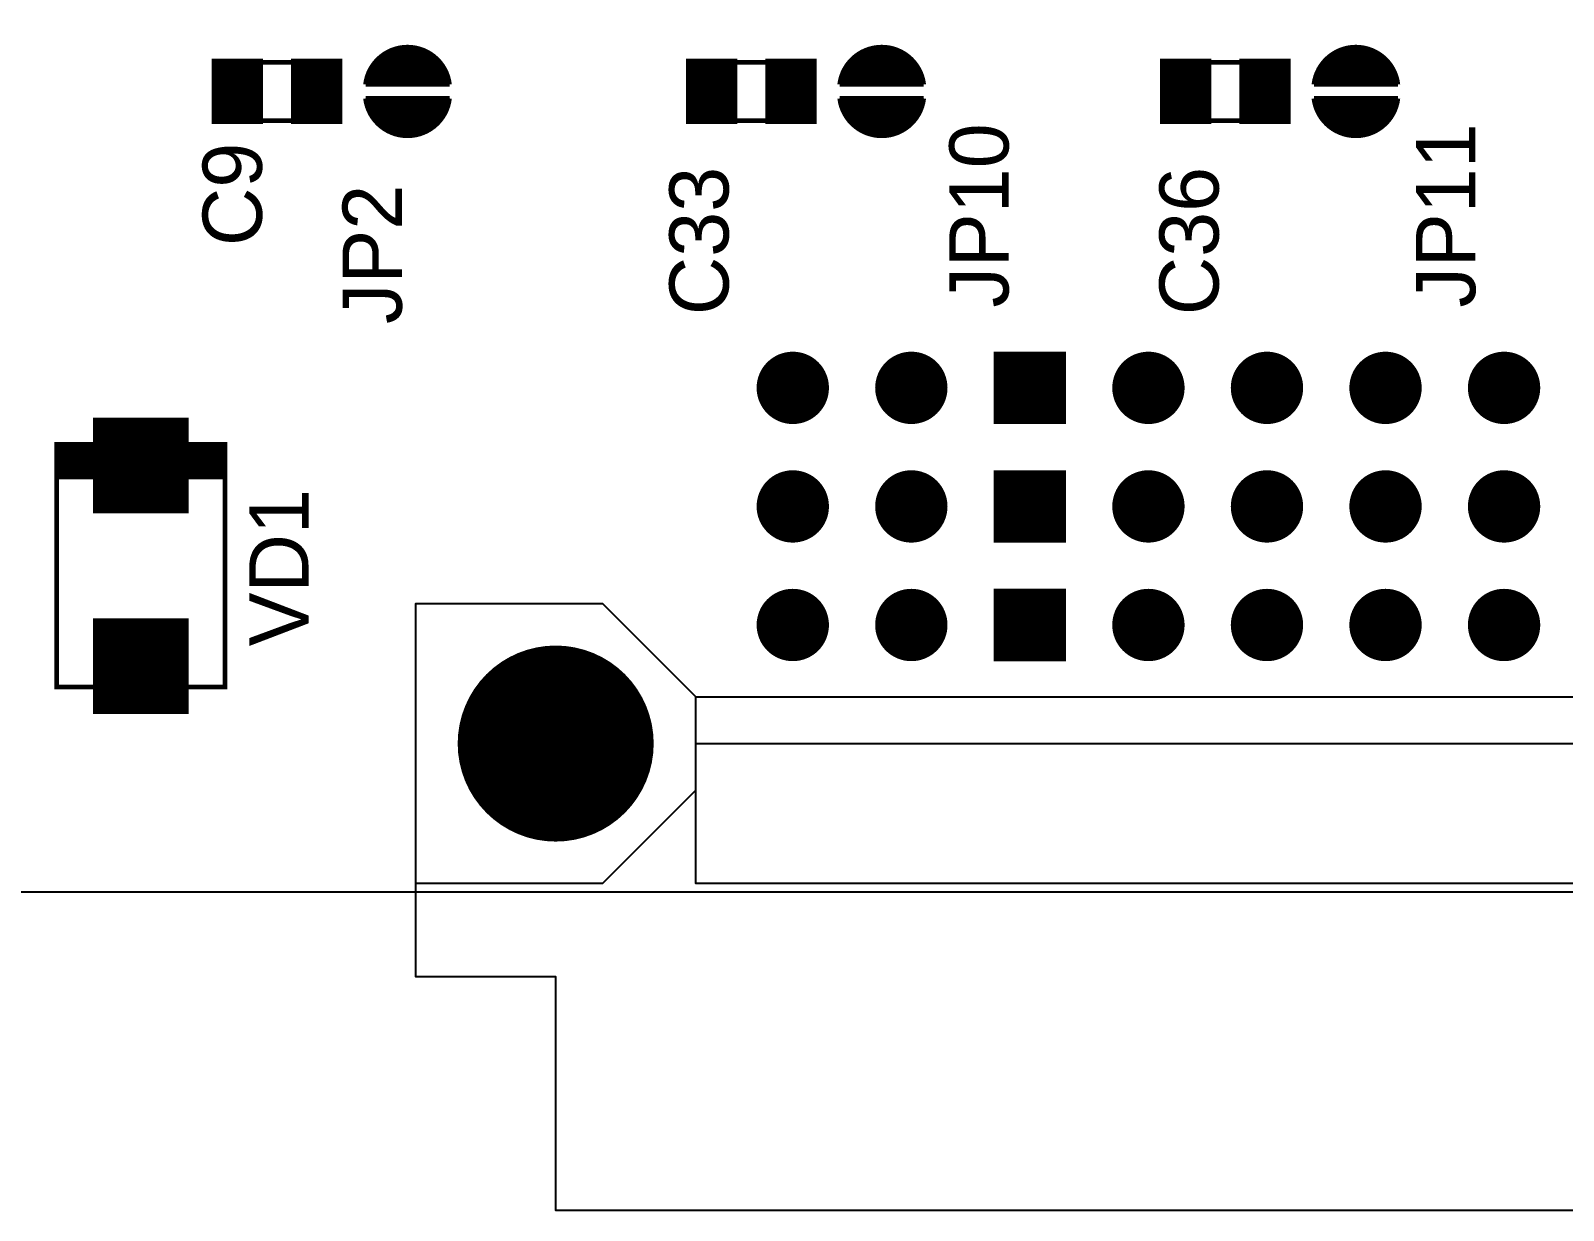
# Model space of a CAD drawing. Extents: x 25 to 880, y 8 to 306.
# Drawn here: x 214.13 to 255.18, y 122.88 to 154.47 of the extents above; entities that cross this region are included whole.
import ezdxf
from ezdxf.enums import TextEntityAlignment as Align

# ---------------------------------------------------------------- set-up
doc = ezdxf.new("R2010")
doc.units = 0
doc.header["$MEASUREMENT"] = 0
for name, color, linetype in [('BOARD', 7, 'Continuous'), ('TOP', 7, 'Continuous'), ('TOP_ASY', 7, 'Continuous')]:
    doc.layers.add(name, color=color, linetype=linetype)

msp = doc.modelspace()

# ---------------------------------------------------------------- linework, layer by layer
at = {"layer": 'BOARD'}
msp.add_lwpolyline([(55.7211, 131.4094), (346.8686, 131.4094), (346.8686, 259.9969), (55.7211, 259.9969)], close=True, dxfattribs=at)
at = {"layer": 'TOP', "const_width": 0.125}
for points in [[(223.175, 153.0938, -0.831502), (225.28, 153.0938)], [(235.875, 153.0938, -0.831502), (237.98, 153.0938)], [(248.575, 153.0938, -0.831502), (250.68, 153.0938)], [(225.28, 152.5937, -0.831502), (223.175, 152.5937)], [(237.98, 152.5937, -0.831502), (235.875, 152.5937)], [(250.68, 152.5937, -0.831502), (248.575, 152.5937)], [(235.4525, 144.9062, 1), (233.64, 144.9062, 1)], [(238.6275, 144.9062, 1), (236.815, 144.9062, 1)], [(244.9775, 144.9062, 1), (243.165, 144.9062, 1)], [(248.1525, 144.9062, 1), (246.34, 144.9062, 1)], [(251.3275, 144.9062, 1), (249.515, 144.9062, 1)], [(254.5025, 144.9062, 1), (252.69, 144.9062, 1)], [(235.4525, 141.7312, 1), (233.64, 141.7312, 1)], [(238.6275, 141.7312, 1), (236.815, 141.7312, 1)], [(244.9775, 141.7312, 1), (243.165, 141.7312, 1)], [(248.1525, 141.7312, 1), (246.34, 141.7312, 1)], [(251.3275, 141.7312, 1), (249.515, 141.7312, 1)], [(254.5025, 141.7312, 1), (252.69, 141.7312, 1)], [(235.4525, 138.5563, 1), (233.64, 138.5563, 1)], [(238.6275, 138.5563, 1), (236.815, 138.5563, 1)], [(244.9775, 138.5563, 1), (243.165, 138.5563, 1)], [(248.1525, 138.5563, 1), (246.34, 138.5563, 1)], [(251.3275, 138.5563, 1), (249.515, 138.5563, 1)], [(254.5025, 138.5563, 1), (252.69, 138.5563, 1)], [(230.7587, 135.3812, 1), (225.6337, 135.3812, 1)]]:
    msp.add_lwpolyline(points, format="xyb", close=True, dxfattribs=at)
for points in [[(223.7975, 153.0938), (223.7975, 153.8775)], [(223.9225, 153.0938), (223.9225, 153.9238)], [(224.0475, 153.0938), (224.0475, 153.9525)], [(224.1725, 153.0938), (224.1725, 153.9663)], [(224.2975, 153.0938), (224.2975, 153.9663)], [(224.4225, 153.0938), (224.4225, 153.95)], [(224.5475, 153.0938), (224.5475, 153.9187)], [(236.5475, 153.0938), (236.5475, 153.8988)], [(236.6725, 153.0938), (236.6725, 153.9375)], [(236.7975, 153.0938), (236.7975, 153.96)], [(236.9225, 153.0938), (236.9225, 153.9688)], [(237.0475, 153.0938), (237.0475, 153.9613)], [(237.1725, 153.0938), (237.1725, 153.94)], [(237.2975, 153.0938), (237.2975, 153.9025)], [(249.2975, 153.0938), (249.2975, 153.9162)], [(249.4225, 153.0938), (249.4225, 153.9487)], [(249.5475, 153.0938), (249.5475, 153.965)], [(249.6725, 153.0938), (249.6725, 153.9675)], [(249.7975, 153.0938), (249.7975, 153.955)], [(249.9225, 153.0938), (249.9225, 153.9263)], [(250.0475, 153.0938), (250.0475, 153.8825)], [(219.0475, 152.0312), (219.0475, 153.6562)], [(219.1725, 152.0312), (219.1725, 153.6562)], [(219.2975, 152.0312), (219.2975, 153.6562)], [(219.4225, 152.0312), (219.4225, 153.6562)], [(219.5475, 152.0312), (219.5475, 153.6562)], [(219.6725, 152.0312), (219.6725, 153.6562)], [(219.7975, 152.0312), (219.7975, 153.6562)], [(219.9225, 152.0312), (219.9225, 153.6562)], [(220.0475, 152.0312), (220.0475, 153.6562)], [(220.1725, 152.0312), (220.1725, 153.6562)], [(220.2975, 152.0312), (220.2975, 153.6562)], [(221.1725, 152.0312), (221.1725, 153.6562)], [(221.2975, 152.0312), (221.2975, 153.6562)], [(221.4225, 152.0312), (221.4225, 153.6562)], [(221.5475, 152.0312), (221.5475, 153.6562)], [(221.6725, 152.0312), (221.6725, 153.6562)], [(221.7975, 152.0312), (221.7975, 153.6562)], [(221.9225, 152.0312), (221.9225, 153.6562)], [(222.0475, 152.0312), (222.0475, 153.6562)], [(222.1725, 152.0312), (222.1725, 153.6562)], [(222.2975, 152.0312), (222.2975, 153.6562)], [(222.4225, 152.0312), (222.4225, 153.6562)], [(223.4225, 153.0938), (223.4225, 153.6037)], [(223.5475, 153.0938), (223.5475, 153.725)], [(223.6725, 153.0938), (223.6725, 153.8137)], [(224.6725, 153.0938), (224.6725, 153.8713)], [(224.7975, 153.0938), (224.7975, 153.8038)], [(224.9225, 153.0938), (224.9225, 153.7125)], [(225.0475, 153.0938), (225.0475, 153.5863)], [(231.7975, 152.0312), (231.7975, 153.6562)], [(231.9225, 152.0312), (231.9225, 153.6562)], [(232.0475, 152.0312), (232.0475, 153.6562)], [(232.1725, 152.0312), (232.1725, 153.6562)], [(232.2975, 152.0312), (232.2975, 153.6562)], [(232.4225, 152.0312), (232.4225, 153.6562)], [(232.5475, 152.0312), (232.5475, 153.6562)], [(232.6725, 152.0312), (232.6725, 153.6562)], [(232.7975, 152.0312), (232.7975, 153.6562)], [(232.9225, 152.0312), (232.9225, 153.6562)], [(233.9225, 152.0312), (233.9225, 153.6562)], [(234.0475, 152.0312), (234.0475, 153.6562)], [(234.1725, 152.0312), (234.1725, 153.6562)], [(234.2975, 152.0312), (234.2975, 153.6562)], [(234.4225, 152.0312), (234.4225, 153.6562)], [(234.5475, 152.0312), (234.5475, 153.6562)], [(234.6725, 152.0312), (234.6725, 153.6562)], [(234.7975, 152.0312), (234.7975, 153.6562)], [(234.9225, 152.0312), (234.9225, 153.6562)], [(235.0475, 152.0312), (235.0475, 153.6562)], [(236.0475, 153.0938), (236.0475, 153.5075)], [(236.1725, 153.0938), (236.1725, 153.6562)], [(236.2975, 153.0938), (236.2975, 153.7637)], [(236.4225, 153.0938), (236.4225, 153.8413)], [(237.4225, 153.0938), (237.4225, 153.8475)], [(237.5475, 153.0938), (237.5475, 153.77)], [(237.6725, 153.0938), (237.6725, 153.6662)], [(237.7975, 153.0938), (237.7975, 153.5213)], [(244.5475, 152.0312), (244.5475, 153.6562)], [(244.6725, 152.0312), (244.6725, 153.6562)], [(244.7975, 152.0312), (244.7975, 153.6562)], [(244.9225, 152.0312), (244.9225, 153.6562)], [(245.0475, 152.0312), (245.0475, 153.6562)], [(245.1725, 152.0312), (245.1725, 153.6562)], [(245.2975, 152.0312), (245.2975, 153.6562)], [(245.4225, 152.0312), (245.4225, 153.6562)], [(245.5475, 152.0312), (245.5475, 153.6562)], [(245.6725, 152.0312), (245.6725, 153.6562)], [(246.6725, 152.0312), (246.6725, 153.6562)], [(246.7975, 152.0312), (246.7975, 153.6562)], [(246.9225, 152.0312), (246.9225, 153.6562)], [(247.0475, 152.0312), (247.0475, 153.6562)], [(247.1725, 152.0312), (247.1725, 153.6562)], [(247.2975, 152.0312), (247.2975, 153.6562)], [(247.4225, 152.0312), (247.4225, 153.6562)], [(247.5475, 152.0312), (247.5475, 153.6562)], [(247.6725, 152.0312), (247.6725, 153.6562)], [(247.7975, 152.0312), (247.7975, 153.6562)], [(248.7975, 153.0938), (248.7975, 153.5737)], [(248.9225, 153.0938), (248.9225, 153.7038)], [(249.0475, 153.0938), (249.0475, 153.7975)], [(249.1725, 153.0938), (249.1725, 153.8663)], [(250.1725, 153.0938), (250.1725, 153.8187)], [(250.2975, 153.0938), (250.2975, 153.7325)], [(250.4225, 153.0938), (250.4225, 153.615)], [(223.2975, 153.0938), (223.2975, 153.4275)], [(225.1725, 153.0938), (225.1725, 153.4013)], [(235.9225, 153.0938), (235.9225, 153.2663)], [(237.9225, 153.0938), (237.9225, 153.2925)], [(248.6725, 153.0938), (248.6725, 153.3812)], [(250.5475, 153.0938), (250.5475, 153.445)], [(250.6725, 153.0938), (250.6725, 153.13)], [(223.2975, 152.26), (223.2975, 152.5937)], [(223.4225, 152.0838), (223.4225, 152.5937)], [(223.5475, 151.9625), (223.5475, 152.5937)], [(223.6725, 151.8738), (223.6725, 152.5937)], [(223.7975, 151.81), (223.7975, 152.5937)], [(223.9225, 151.7637), (223.9225, 152.5937)], [(224.0475, 151.735), (224.0475, 152.5937)], [(224.1725, 151.7212), (224.1725, 152.5937)], [(224.2975, 151.7212), (224.2975, 152.5937)], [(224.4225, 151.7375), (224.4225, 152.5937)], [(224.5475, 151.7688), (224.5475, 152.5937)], [(224.6725, 151.8162), (224.6725, 152.5937)], [(224.7975, 151.8837), (224.7975, 152.5937)], [(224.9225, 151.975), (224.9225, 152.5937)], [(225.0475, 152.1012), (225.0475, 152.5937)], [(225.1725, 152.2862), (225.1725, 152.5937)], [(235.9225, 152.4212), (235.9225, 152.5937)], [(236.0475, 152.18), (236.0475, 152.5937)], [(236.1725, 152.0312), (236.1725, 152.5937)], [(236.2975, 151.9238), (236.2975, 152.5937)], [(236.4225, 151.8462), (236.4225, 152.5937)], [(236.5475, 151.7887), (236.5475, 152.5937)], [(236.6725, 151.75), (236.6725, 152.5937)], [(236.7975, 151.7275), (236.7975, 152.5937)], [(236.9225, 151.7188), (236.9225, 152.5937)], [(237.0475, 151.7262), (237.0475, 152.5937)], [(237.1725, 151.7475), (237.1725, 152.5937)], [(237.2975, 151.785), (237.2975, 152.5937)], [(237.4225, 151.84), (237.4225, 152.5937)], [(237.5475, 151.9175), (237.5475, 152.5937)], [(237.6725, 152.0213), (237.6725, 152.5937)], [(237.7975, 152.1662), (237.7975, 152.5937)], [(237.9225, 152.395), (237.9225, 152.5937)], [(248.6725, 152.3063), (248.6725, 152.5937)], [(248.7975, 152.1138), (248.7975, 152.5937)], [(248.9225, 151.9837), (248.9225, 152.5937)], [(249.0475, 151.89), (249.0475, 152.5937)], [(249.1725, 151.8212), (249.1725, 152.5937)], [(249.2975, 151.7713), (249.2975, 152.5937)], [(249.4225, 151.7388), (249.4225, 152.5937)], [(249.5475, 151.7225), (249.5475, 152.5937)], [(249.6725, 151.72), (249.6725, 152.5937)], [(249.7975, 151.7325), (249.7975, 152.5937)], [(249.9225, 151.7612), (249.9225, 152.5937)], [(250.0475, 151.805), (250.0475, 152.5937)], [(250.1725, 151.8688), (250.1725, 152.5937)], [(250.2975, 151.955), (250.2975, 152.5937)], [(250.4225, 152.0725), (250.4225, 152.5937)], [(250.5475, 152.2425), (250.5475, 152.5937)], [(250.6725, 152.5575), (250.6725, 152.5937)], [(234.1725, 144.0813), (234.1725, 145.7312)], [(234.2975, 144.035), (234.2975, 145.7775)], [(234.4225, 144.0087), (234.4225, 145.8038)], [(234.5475, 144.0012), (234.5475, 145.8113)], [(234.6725, 144.01), (234.6725, 145.8025)], [(234.7975, 144.0362), (234.7975, 145.7763)], [(234.9225, 144.0825), (234.9225, 145.73)], [(237.2975, 144.1062), (237.2975, 145.7062)], [(237.4225, 144.0513), (237.4225, 145.7612)], [(237.5475, 144.0175), (237.5475, 145.795)], [(237.6725, 144.0025), (237.6725, 145.81)], [(237.7975, 144.0037), (237.7975, 145.8087)], [(237.9225, 144.0237), (237.9225, 145.7887)], [(238.0475, 144.0613), (238.0475, 145.7512)], [(238.1725, 144.1213), (238.1725, 145.6912)], [(240.0475, 144), (240.0475, 145.8125)], [(240.1725, 144), (240.1725, 145.8125)], [(240.2975, 144), (240.2975, 145.8125)], [(240.4225, 144), (240.4225, 145.8125)], [(240.5475, 144), (240.5475, 145.8125)], [(240.6725, 144), (240.6725, 145.8125)], [(240.7975, 144), (240.7975, 145.8125)], [(240.9225, 144), (240.9225, 145.8125)], [(241.0475, 144), (241.0475, 145.8125)], [(241.1725, 144), (241.1725, 145.8125)], [(241.2975, 144), (241.2975, 145.8125)], [(241.4225, 144), (241.4225, 145.8125)], [(241.5475, 144), (241.5475, 145.8125)], [(241.6725, 144), (241.6725, 145.8125)], [(241.7975, 144), (241.7975, 145.8125)], [(243.6725, 144.0925), (243.6725, 145.72)], [(243.7975, 144.0425), (243.7975, 145.77)], [(243.9225, 144.0125), (243.9225, 145.8)], [(244.0475, 144.0012), (244.0475, 145.8113)], [(244.1725, 144.0062), (244.1725, 145.8063)], [(244.2975, 144.0287), (244.2975, 145.7837)], [(244.4225, 144.0712), (244.4225, 145.7413)], [(244.5475, 144.1362), (244.5475, 145.6762)], [(246.7975, 144.12), (246.7975, 145.6925)], [(246.9225, 144.06), (246.9225, 145.7525)], [(247.0475, 144.0225), (247.0475, 145.79)], [(247.1725, 144.0037), (247.1725, 145.8087)], [(247.2975, 144.0025), (247.2975, 145.81)], [(247.4225, 144.0175), (247.4225, 145.795)], [(247.5475, 144.0525), (247.5475, 145.76)], [(247.6725, 144.1075), (247.6725, 145.705)], [(250.0475, 144.0813), (250.0475, 145.7312)], [(250.1725, 144.035), (250.1725, 145.7775)], [(250.2975, 144.0087), (250.2975, 145.8038)], [(250.4225, 144.0012), (250.4225, 145.8113)], [(250.5475, 144.01), (250.5475, 145.8025)], [(250.6725, 144.0362), (250.6725, 145.7763)], [(250.7975, 144.0825), (250.7975, 145.73)], [(253.1725, 144.1062), (253.1725, 145.7062)], [(253.2975, 144.0513), (253.2975, 145.7612)], [(253.4225, 144.0175), (253.4225, 145.795)], [(253.5475, 144.0025), (253.5475, 145.81)], [(253.6725, 144.0037), (253.6725, 145.8087)], [(253.7975, 144.0237), (253.7975, 145.7887)], [(253.9225, 144.0613), (253.9225, 145.7512)], [(254.0475, 144.1213), (254.0475, 145.6912)], [(233.7975, 144.3962), (233.7975, 145.4162)], [(233.9225, 144.25), (233.9225, 145.5625)], [(234.0475, 144.15), (234.0475, 145.6625)], [(235.0475, 144.1513), (235.0475, 145.6612)], [(235.1725, 144.2512), (235.1725, 145.5612)], [(235.2975, 144.4), (235.2975, 145.4125)], [(236.9225, 144.4787), (236.9225, 145.3337)], [(237.0475, 144.3013), (237.0475, 145.5112)], [(237.1725, 144.1862), (237.1725, 145.6262)], [(238.2975, 144.2075), (238.2975, 145.605)], [(238.4225, 144.3325), (238.4225, 145.48)], [(238.5475, 144.535), (238.5475, 145.2775)], [(243.2975, 144.435), (243.2975, 145.3775)], [(243.4225, 144.2738), (243.4225, 145.5387)], [(243.5475, 144.1675), (243.5475, 145.645)], [(244.6725, 144.2287), (244.6725, 145.5838)], [(244.7975, 144.365), (244.7975, 145.4475)], [(246.4225, 144.5287), (246.4225, 145.2837)], [(246.5475, 144.33), (246.5475, 145.4825)], [(246.6725, 144.205), (246.6725, 145.6075)], [(247.7975, 144.1875), (247.7975, 145.625)], [(247.9225, 144.3038), (247.9225, 145.5087)], [(248.0475, 144.4837), (248.0475, 145.3288)], [(249.6725, 144.3962), (249.6725, 145.4162)], [(249.7975, 144.25), (249.7975, 145.5625)], [(249.9225, 144.15), (249.9225, 145.6625)], [(250.9225, 144.1513), (250.9225, 145.6612)], [(251.0475, 144.2512), (251.0475, 145.5612)], [(251.1725, 144.4), (251.1725, 145.4125)], [(252.7975, 144.4787), (252.7975, 145.3337)], [(252.9225, 144.3013), (252.9225, 145.5112)], [(253.0475, 144.1862), (253.0475, 145.6262)], [(254.1725, 144.2075), (254.1725, 145.605)], [(254.2975, 144.3325), (254.2975, 145.48)], [(254.4225, 144.535), (254.4225, 145.2775)], [(233.6725, 144.6662), (233.6725, 145.1463)], [(235.4225, 144.6763), (235.4225, 145.1362)], [(243.1725, 144.79), (243.1725, 145.0225)], [(244.9225, 144.5962), (244.9225, 145.2163)], [(249.5475, 144.6662), (249.5475, 145.1463)], [(251.2975, 144.6763), (251.2975, 145.1362)], [(215.9225, 141.6125), (215.9225, 144.05)], [(216.0475, 141.6125), (216.0475, 144.05)], [(216.1725, 141.6125), (216.1725, 144.05)], [(216.2975, 141.6125), (216.2975, 144.05)], [(216.4225, 141.6125), (216.4225, 144.05)], [(216.5475, 141.6125), (216.5475, 144.05)], [(216.6725, 141.6125), (216.6725, 144.05)], [(216.7975, 141.6125), (216.7975, 144.05)], [(216.9225, 141.6125), (216.9225, 144.05)], [(217.0475, 141.6125), (217.0475, 144.05)], [(217.1725, 141.6125), (217.1725, 144.05)], [(217.2975, 141.6125), (217.2975, 144.05)], [(217.4225, 141.6125), (217.4225, 144.05)], [(217.5475, 141.6125), (217.5475, 144.05)], [(217.6725, 141.6125), (217.6725, 144.05)], [(217.7975, 141.6125), (217.7975, 144.05)], [(217.9225, 141.6125), (217.9225, 144.05)], [(218.0475, 141.6125), (218.0475, 144.05)], [(218.1725, 141.6125), (218.1725, 144.05)], [(218.2975, 141.6125), (218.2975, 144.05)], [(233.9225, 141.075), (233.9225, 142.3875)], [(234.0475, 140.975), (234.0475, 142.4875)], [(234.1725, 140.9062), (234.1725, 142.5562)], [(234.2975, 140.86), (234.2975, 142.6025)], [(234.4225, 140.8338), (234.4225, 142.6287)], [(234.5475, 140.8262), (234.5475, 142.6362)], [(234.6725, 140.835), (234.6725, 142.6275)], [(234.7975, 140.8613), (234.7975, 142.6012)], [(234.9225, 140.9075), (234.9225, 142.555)], [(235.0475, 140.9762), (235.0475, 142.4863)], [(235.1725, 141.0762), (235.1725, 142.3862)], [(237.1725, 141.0112), (237.1725, 142.4512)], [(237.2975, 140.9313), (237.2975, 142.5312)], [(237.4225, 140.8762), (237.4225, 142.5862)], [(237.5475, 140.8425), (237.5475, 142.62)], [(237.6725, 140.8275), (237.6725, 142.635)], [(237.7975, 140.8288), (237.7975, 142.6337)], [(237.9225, 140.8487), (237.9225, 142.6138)], [(238.0475, 140.8862), (238.0475, 142.5762)], [(238.1725, 140.9462), (238.1725, 142.5163)], [(238.2975, 141.0325), (238.2975, 142.43)], [(240.0475, 140.825), (240.0475, 142.6375)], [(240.1725, 140.825), (240.1725, 142.6375)], [(240.2975, 140.825), (240.2975, 142.6375)], [(240.4225, 140.825), (240.4225, 142.6375)], [(240.5475, 140.825), (240.5475, 142.6375)], [(240.6725, 140.825), (240.6725, 142.6375)], [(240.7975, 140.825), (240.7975, 142.6375)], [(240.9225, 140.825), (240.9225, 142.6375)], [(241.0475, 140.825), (241.0475, 142.6375)], [(241.1725, 140.825), (241.1725, 142.6375)], [(241.2975, 140.825), (241.2975, 142.6375)], [(241.4225, 140.825), (241.4225, 142.6375)], [(241.5475, 140.825), (241.5475, 142.6375)], [(241.6725, 140.825), (241.6725, 142.6375)], [(241.7975, 140.825), (241.7975, 142.6375)], [(243.5475, 140.9925), (243.5475, 142.47)], [(243.6725, 140.9175), (243.6725, 142.545)], [(243.7975, 140.8675), (243.7975, 142.595)], [(243.9225, 140.8375), (243.9225, 142.625)], [(244.0475, 140.8262), (244.0475, 142.6362)], [(244.1725, 140.8313), (244.1725, 142.6312)], [(244.2975, 140.8537), (244.2975, 142.6087)], [(244.4225, 140.8963), (244.4225, 142.5662)], [(244.5475, 140.9613), (244.5475, 142.5012)], [(244.6725, 141.0538), (244.6725, 142.4087)], [(246.6725, 141.03), (246.6725, 142.4325)], [(246.7975, 140.945), (246.7975, 142.5175)], [(246.9225, 140.885), (246.9225, 142.5775)], [(247.0475, 140.8475), (247.0475, 142.615)], [(247.1725, 140.8288), (247.1725, 142.6337)], [(247.2975, 140.8275), (247.2975, 142.635)], [(247.4225, 140.8425), (247.4225, 142.62)], [(247.5475, 140.8775), (247.5475, 142.585)], [(247.6725, 140.9325), (247.6725, 142.53)], [(247.7975, 141.0125), (247.7975, 142.45)], [(249.7975, 141.075), (249.7975, 142.3875)], [(249.9225, 140.975), (249.9225, 142.4875)], [(250.0475, 140.9062), (250.0475, 142.5562)], [(250.1725, 140.86), (250.1725, 142.6025)], [(250.2975, 140.8338), (250.2975, 142.6287)], [(250.4225, 140.8262), (250.4225, 142.6362)], [(250.5475, 140.835), (250.5475, 142.6275)], [(250.6725, 140.8613), (250.6725, 142.6012)], [(250.7975, 140.9075), (250.7975, 142.555)], [(250.9225, 140.9762), (250.9225, 142.4863)], [(251.0475, 141.0762), (251.0475, 142.3862)], [(253.0475, 141.0112), (253.0475, 142.4512)], [(253.1725, 140.9313), (253.1725, 142.5312)], [(253.2975, 140.8762), (253.2975, 142.5862)], [(253.4225, 140.8425), (253.4225, 142.62)], [(253.5475, 140.8275), (253.5475, 142.635)], [(253.6725, 140.8288), (253.6725, 142.6337)], [(253.7975, 140.8487), (253.7975, 142.6138)], [(253.9225, 140.8862), (253.9225, 142.5762)], [(254.0475, 140.9462), (254.0475, 142.5163)], [(254.1725, 141.0325), (254.1725, 142.43)], [(233.6725, 141.4913), (233.6725, 141.9712)], [(233.7975, 141.2212), (233.7975, 142.2413)], [(235.2975, 141.225), (235.2975, 142.2375)], [(236.9225, 141.3038), (236.9225, 142.1587)], [(237.0475, 141.1262), (237.0475, 142.3363)], [(238.4225, 141.1575), (238.4225, 142.305)], [(238.5475, 141.36), (238.5475, 142.1025)], [(243.2975, 141.26), (243.2975, 142.2025)], [(243.4225, 141.0987), (243.4225, 142.3638)], [(244.7975, 141.19), (244.7975, 142.2725)], [(244.9225, 141.4212), (244.9225, 142.0412)], [(246.4225, 141.3537), (246.4225, 142.1087)], [(246.5475, 141.155), (246.5475, 142.3075)], [(247.9225, 141.1287), (247.9225, 142.3338)], [(248.0475, 141.3088), (248.0475, 142.1537)], [(249.5475, 141.4913), (249.5475, 141.9712)], [(249.6725, 141.2212), (249.6725, 142.2413)], [(251.1725, 141.225), (251.1725, 142.2375)], [(252.7975, 141.3038), (252.7975, 142.1587)], [(252.9225, 141.1262), (252.9225, 142.3363)], [(254.2975, 141.1575), (254.2975, 142.305)], [(254.4225, 141.36), (254.4225, 142.1025)], [(235.4225, 141.5012), (235.4225, 141.9612)], [(243.1725, 141.615), (243.1725, 141.8475)], [(251.2975, 141.5012), (251.2975, 141.9612)], [(233.9225, 137.9), (233.9225, 139.2125)], [(234.0475, 137.8), (234.0475, 139.3125)], [(234.1725, 137.7312), (234.1725, 139.3812)], [(234.2975, 137.685), (234.2975, 139.4275)], [(234.4225, 137.6587), (234.4225, 139.4538)], [(234.5475, 137.6513), (234.5475, 139.4612)], [(234.6725, 137.66), (234.6725, 139.4525)], [(234.7975, 137.6863), (234.7975, 139.4262)], [(234.9225, 137.7325), (234.9225, 139.38)], [(235.0475, 137.8013), (235.0475, 139.3112)], [(235.1725, 137.9013), (235.1725, 139.2113)], [(237.0475, 137.9512), (237.0475, 139.1612)], [(237.1725, 137.8363), (237.1725, 139.2762)], [(237.2975, 137.7562), (237.2975, 139.3562)], [(237.4225, 137.7012), (237.4225, 139.4112)], [(237.5475, 137.6675), (237.5475, 139.445)], [(237.6725, 137.6525), (237.6725, 139.46)], [(237.7975, 137.6537), (237.7975, 139.4588)], [(237.9225, 137.6738), (237.9225, 139.4387)], [(238.0475, 137.7113), (238.0475, 139.4012)], [(238.1725, 137.7713), (238.1725, 139.3412)], [(238.2975, 137.8575), (238.2975, 139.255)], [(238.4225, 137.9825), (238.4225, 139.13)], [(240.0475, 137.65), (240.0475, 139.4625)], [(240.1725, 137.65), (240.1725, 139.4625)], [(240.2975, 137.65), (240.2975, 139.4625)], [(240.4225, 137.65), (240.4225, 139.4625)], [(240.5475, 137.65), (240.5475, 139.4625)], [(240.6725, 137.65), (240.6725, 139.4625)], [(240.7975, 137.65), (240.7975, 139.4625)], [(240.9225, 137.65), (240.9225, 139.4625)], [(241.0475, 137.65), (241.0475, 139.4625)], [(241.1725, 137.65), (241.1725, 139.4625)], [(241.2975, 137.65), (241.2975, 139.4625)], [(241.4225, 137.65), (241.4225, 139.4625)], [(241.5475, 137.65), (241.5475, 139.4625)], [(241.6725, 137.65), (241.6725, 139.4625)], [(241.7975, 137.65), (241.7975, 139.4625)], [(243.4225, 137.9237), (243.4225, 139.1887)], [(243.5475, 137.8175), (243.5475, 139.295)], [(243.6725, 137.7425), (243.6725, 139.37)], [(243.7975, 137.6925), (243.7975, 139.42)], [(243.9225, 137.6625), (243.9225, 139.45)], [(244.0475, 137.6513), (244.0475, 139.4612)], [(244.1725, 137.6562), (244.1725, 139.4562)], [(244.2975, 137.6788), (244.2975, 139.4338)], [(244.4225, 137.7212), (244.4225, 139.3913)], [(244.5475, 137.7862), (244.5475, 139.3262)], [(244.6725, 137.8787), (244.6725, 139.2337)], [(244.7975, 138.015), (244.7975, 139.0975)], [(246.5475, 137.98), (246.5475, 139.1325)], [(246.6725, 137.855), (246.6725, 139.2575)], [(246.7975, 137.77), (246.7975, 139.3425)], [(246.9225, 137.71), (246.9225, 139.4025)], [(247.0475, 137.6725), (247.0475, 139.44)], [(247.1725, 137.6537), (247.1725, 139.4588)], [(247.2975, 137.6525), (247.2975, 139.46)], [(247.4225, 137.6675), (247.4225, 139.445)], [(247.5475, 137.7025), (247.5475, 139.41)], [(247.6725, 137.7575), (247.6725, 139.355)], [(247.7975, 137.8375), (247.7975, 139.275)], [(247.9225, 137.9537), (247.9225, 139.1587)], [(249.7975, 137.9), (249.7975, 139.2125)], [(249.9225, 137.8), (249.9225, 139.3125)], [(250.0475, 137.7312), (250.0475, 139.3812)], [(250.1725, 137.685), (250.1725, 139.4275)], [(250.2975, 137.6587), (250.2975, 139.4538)], [(250.4225, 137.6513), (250.4225, 139.4612)], [(250.5475, 137.66), (250.5475, 139.4525)], [(250.6725, 137.6863), (250.6725, 139.4262)], [(250.7975, 137.7325), (250.7975, 139.38)], [(250.9225, 137.8013), (250.9225, 139.3112)], [(251.0475, 137.9013), (251.0475, 139.2113)], [(252.9225, 137.9512), (252.9225, 139.1612)], [(253.0475, 137.8363), (253.0475, 139.2762)], [(253.1725, 137.7562), (253.1725, 139.3562)], [(253.2975, 137.7012), (253.2975, 139.4112)], [(253.4225, 137.6675), (253.4225, 139.445)], [(253.5475, 137.6525), (253.5475, 139.46)], [(253.6725, 137.6537), (253.6725, 139.4588)], [(253.7975, 137.6738), (253.7975, 139.4387)], [(253.9225, 137.7113), (253.9225, 139.4012)], [(254.0475, 137.7713), (254.0475, 139.3412)], [(254.1725, 137.8575), (254.1725, 139.255)], [(254.2975, 137.9825), (254.2975, 139.13)], [(233.6725, 138.3162), (233.6725, 138.7962)], [(233.7975, 138.0462), (233.7975, 139.0662)], [(235.2975, 138.05), (235.2975, 139.0625)], [(235.4225, 138.3262), (235.4225, 138.7862)], [(236.9225, 138.1287), (236.9225, 138.9837)], [(238.5475, 138.185), (238.5475, 138.9275)], [(243.2975, 138.085), (243.2975, 139.0275)], [(244.9225, 138.2463), (244.9225, 138.8663)], [(246.4225, 138.1788), (246.4225, 138.9337)], [(248.0475, 138.1337), (248.0475, 138.9787)], [(249.5475, 138.3162), (249.5475, 138.7962)], [(249.6725, 138.0462), (249.6725, 139.0662)], [(251.1725, 138.05), (251.1725, 139.0625)], [(251.2975, 138.3262), (251.2975, 138.7862)], [(252.7975, 138.1287), (252.7975, 138.9837)], [(254.4225, 138.185), (254.4225, 138.9275)], [(215.9225, 136.2375), (215.9225, 138.675)], [(216.0475, 136.2375), (216.0475, 138.675)], [(216.1725, 136.2375), (216.1725, 138.675)], [(216.2975, 136.2375), (216.2975, 138.675)], [(216.4225, 136.2375), (216.4225, 138.675)], [(216.5475, 136.2375), (216.5475, 138.675)], [(216.6725, 136.2375), (216.6725, 138.675)], [(216.7975, 136.2375), (216.7975, 138.675)], [(216.9225, 136.2375), (216.9225, 138.675)], [(217.0475, 136.2375), (217.0475, 138.675)], [(217.1725, 136.2375), (217.1725, 138.675)], [(217.2975, 136.2375), (217.2975, 138.675)], [(217.4225, 136.2375), (217.4225, 138.675)], [(217.5475, 136.2375), (217.5475, 138.675)], [(217.6725, 136.2375), (217.6725, 138.675)], [(217.7975, 136.2375), (217.7975, 138.675)], [(217.9225, 136.2375), (217.9225, 138.675)], [(218.0475, 136.2375), (218.0475, 138.675)], [(218.1725, 136.2375), (218.1725, 138.675)], [(218.2975, 136.2375), (218.2975, 138.675)], [(243.1725, 138.44), (243.1725, 138.6725)], [(227.6725, 132.8738), (227.6725, 137.8887)], [(227.7975, 132.85), (227.7975, 137.9125)], [(227.9225, 132.8337), (227.9225, 137.9288)], [(228.0475, 132.8237), (228.0475, 137.9387)], [(228.1725, 132.82), (228.1725, 137.9425)], [(228.2975, 132.8212), (228.2975, 137.9412)], [(228.4225, 132.83), (228.4225, 137.9325)], [(228.5475, 132.8438), (228.5475, 137.9187)], [(228.6725, 132.8637), (228.6725, 137.8987)], [(228.7975, 132.8913), (228.7975, 137.8713)], [(226.7975, 133.235), (226.7975, 137.5275)], [(226.9225, 133.1587), (226.9225, 137.6037)], [(227.0475, 133.0912), (227.0475, 137.6712)], [(227.1725, 133.0325), (227.1725, 137.73)], [(227.2975, 132.9825), (227.2975, 137.78)], [(227.4225, 132.9387), (227.4225, 137.8237)], [(227.5475, 132.9025), (227.5475, 137.86)], [(228.9225, 132.925), (228.9225, 137.8375)], [(229.0475, 132.965), (229.0475, 137.7975)], [(229.1725, 133.0125), (229.1725, 137.75)], [(229.2975, 133.0675), (229.2975, 137.695)], [(229.4225, 133.1312), (229.4225, 137.6312)], [(229.5475, 133.205), (229.5475, 137.5575)], [(229.6725, 133.2875), (229.6725, 137.475)], [(226.2975, 133.6612), (226.2975, 137.1012)], [(226.4225, 133.5325), (226.4225, 137.23)], [(226.5475, 133.42), (226.5475, 137.3425)], [(226.6725, 133.3212), (226.6725, 137.4412)], [(229.7975, 133.3812), (229.7975, 137.3812)], [(229.9225, 133.4875), (229.9225, 137.275)], [(230.0475, 133.61), (230.0475, 137.1525)], [(226.0475, 133.9863), (226.0475, 136.7762)], [(226.1725, 133.81), (226.1725, 136.9525)], [(230.1725, 133.7512), (230.1725, 137.0112)], [(230.2975, 133.915), (230.2975, 136.8475)], [(230.4225, 134.1125), (230.4225, 136.65)], [(225.7975, 134.48), (225.7975, 136.2825)], [(225.9225, 134.2), (225.9225, 136.5625)], [(230.5475, 134.3625), (230.5475, 136.4)], [(225.6725, 134.9375), (225.6725, 135.825)], [(230.6725, 134.7225), (230.6725, 136.04)]]:
    msp.add_lwpolyline(points, dxfattribs=at)
for points in [[(220.2975, 152.0312), (219.0475, 152.0312), (219.0475, 153.6562), (220.2975, 153.6562)], [(222.4225, 152.0312), (221.1725, 152.0312), (221.1725, 153.6562), (222.4225, 153.6562)], [(232.9975, 152.0312), (231.7475, 152.0312), (231.7475, 153.6562), (232.9975, 153.6562)], [(235.1225, 152.0312), (233.8725, 152.0312), (233.8725, 153.6562), (235.1225, 153.6562)], [(245.6975, 152.0312), (244.4475, 152.0312), (244.4475, 153.6562), (245.6975, 153.6562)], [(247.8225, 152.0312), (246.5725, 152.0312), (246.5725, 153.6562), (247.8225, 153.6562)], [(241.8025, 144), (239.99, 144), (239.99, 145.8125), (241.8025, 145.8125)], [(218.3025, 141.6125), (215.865, 141.6125), (215.865, 144.05), (218.3025, 144.05)], [(241.8025, 140.825), (239.99, 140.825), (239.99, 142.6375), (241.8025, 142.6375)], [(241.8025, 137.65), (239.99, 137.65), (239.99, 139.4625), (241.8025, 139.4625)], [(218.3025, 136.2375), (215.865, 136.2375), (215.865, 138.675), (218.3025, 138.675)]]:
    msp.add_lwpolyline(points, close=True, dxfattribs=at)
at = {"layer": 'TOP_ASY', "const_width": 0.125}
for points in [[(223.1025, 153.0312, -0.888889), (225.3525, 153.0312)], [(235.8025, 153.0312, -0.888889), (238.0525, 153.0312)], [(248.5025, 153.0312, -0.888889), (250.7525, 153.0312)], [(223.1025, 152.6562, 0.888889), (225.3525, 152.6562)], [(235.8025, 152.6562, 0.888889), (238.0525, 152.6562)], [(248.5025, 152.6562, 0.888889), (250.7525, 152.6562)]]:
    msp.add_lwpolyline(points, format="xyb", close=True, dxfattribs=at)
for points in [[(219.485, 152.0625), (219.485, 153.625), (221.985, 153.625), (221.985, 152.0625)], [(232.185, 152.0625), (232.185, 153.625), (234.685, 153.625), (234.685, 152.0625)], [(244.885, 152.0625), (244.885, 153.625), (247.385, 153.625), (247.385, 152.0625)], [(214.8312, 143.3938), (219.3362, 143.3938), (219.3362, 136.8938), (214.8312, 136.8938)]]:
    msp.add_lwpolyline(points, close=True, dxfattribs=at)
for points in [[(214.8312, 143.2688), (219.3362, 143.2688)], [(214.8312, 143.1438), (219.3362, 143.1438)], [(214.8312, 143.0188), (219.3362, 143.0188)], [(214.8312, 142.8937), (219.3362, 142.8937)], [(214.8312, 142.7688), (219.3362, 142.7688)], [(214.8312, 142.6438), (219.3362, 142.6438)], [(214.8312, 142.5188), (219.3362, 142.5188)]]:
    msp.add_lwpolyline(points, dxfattribs=at)
at = {"layer": 'TOP_ASY'}
msp.add_lwpolyline([(334.4463, 122.8812), (228.1962, 122.8812), (228.1962, 129.1312), (224.4462, 129.1312), (224.4462, 139.1312), (229.4462, 139.1312), (231.9462, 136.6312), (335.6963, 136.6312), (338.1963, 139.1312), (343.1963, 139.1312), (343.1963, 129.1312), (339.4463, 129.1312), (339.4463, 122.8812)], close=True, dxfattribs=at)
for points in [[(231.9462, 135.3812), (335.6963, 135.3812), (335.6963, 131.6312), (231.9462, 131.6312), (231.9462, 136.6312)], [(231.9462, 134.1312), (229.4462, 131.6312), (224.4462, 131.6312)]]:
    msp.add_lwpolyline(points, dxfattribs=at)

# ---------------------------------------------------------------- texts
at = {"layer": 'TOP_ASY', "width": 1.019685}
for s, p in [('JP10', (240.3262, 147.0563)), ('JP11', (252.8262, 147.0563)), ('JP2', (224.0762, 146.615))]:
    msp.add_text(s, height=1.5875, rotation=90, dxfattribs=at).set_placement(p)
for s, p in [('C9', (220.3275, 150.0875)), ('C33', (232.8275, 148.8388)), ('C36', (245.9525, 148.8375)), ('VD1', (221.5762, 140.0888))]:
    msp.add_text(s, height=1.5875, rotation=90, dxfattribs=at).set_placement(p, align=Align.CENTER)

doc.saveas('drawing.dxf')
